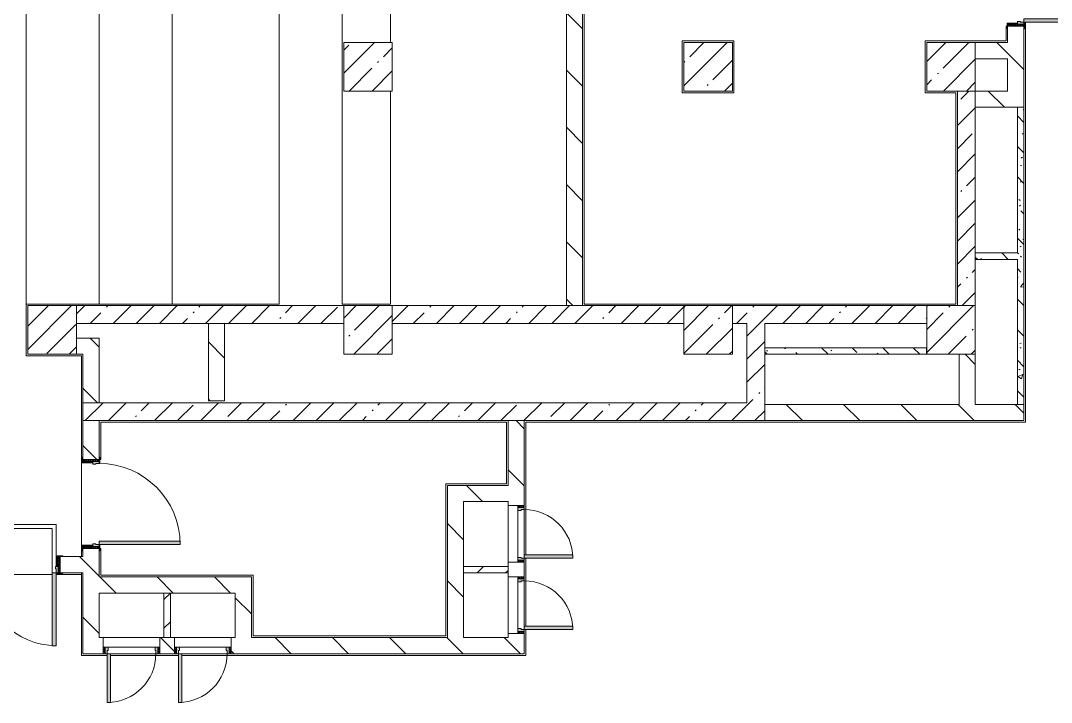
# Model space of a CAD drawing. Header units: millimetres. Extents: x 81425 to 274970, y -8553 to 29000.
# Drawn here: x 169780 to 182510, y 10300 to 18720 of the extents above; entities that cross this region are included whole.
import ezdxf

# ---------------------------------------------------------------- set-up
doc = ezdxf.new("R2010")
doc.units = ezdxf.units.MM
for name, color, linetype, lineweight, true_color in [('A-DOOR-5', 7, 'Continuous', 5, 0xe2e2e2), ('A-DOOR-6', 7, 'Continuous', 5, 0xaaaaaa), ('A-DOOR-FRAM-3', 7, 'Continuous', 5, 0xe2e2e2), ('A-DOOR-FRAM-4', 7, 'Continuous', 5, 0xaaaaaa), ('A-FLOR-2', 7, 'Continuous', 5, 0xaaaaaa), ('I-WALL-5', 7, 'Continuous', 5, 0x787878)]:
    doc.layers.add(name, color=color, linetype=linetype, lineweight=lineweight, true_color=true_color)
for name, color, linetype, lineweight in [('A-WALL', 7, 'Continuous', 9), ('I-WALL-3', 7, 'Continuous', 5), ('S-COLS-1', 7, 'Continuous', 5), ('S-STRS-3', 7, 'Continuous', 5)]:
    doc.layers.add(name, color=color, linetype=linetype, lineweight=lineweight)
pattern_1 = [(135, (147960.1, 0), (-353.5534, -353.5534), [])]
pattern_2 = [(45, (147960.08, 0), (-285.123, 285.123), []), (45, (148245.2, 0), (-285.123, 285.123), [504.031, -100.806, 16.764, -84.042])]
pattern_3 = [(135, (147960.1, 0), (-377.171, -377.171), [533.4, -88.9, 17.78, -88.9]), (135, (147960.1, 376.94), (-377.171, -377.171), []), (50, (147960.1, 0), (637.6445, -55.7866), [66.675, -733.425]), (355, (147960.1, 0), (-123.349, 668.699), [53.34, -586.74]), (100.451, (148013.2, -4.65), (514.299, 612.908), [56.665, -623.315]), (46.184, (147960.1, 177.8), (948.776, -147.15), [100.012, -1100.137]), (96.636, (148039.1, 165.5), (830.91, 865.997), [84.998, -934.973]), (351.184, (147960.1, 177.8), (830.918, 865.988), [80.01, -880.11]), (21, (148049, 133.35), (530.6506, -357.928), [66.675, -733.425]), (326, (148049, 133.35), (216.308, 644.658), [53.34, -586.74]), (71.451, (148093.2, 103.5), (746.96, 286.724), [56.665, -623.315]), (37.5, (147960.08, 0), (10.8105, 295.9426), [16.764, -562.864, 16.764, -578.866, -588.962]), (37.5, (147960.08, 0), (10.8105, 295.9426), [-1175.258, 16.764, -572.198]), (7.5, (147960.08, 0), (233.8692, 350.6318), [16.764, -322.834, 16.764, -549.529, -224.472]), (7.5, (147960.08, 0), (233.8692, 350.6318), [-905.891, 16.764, -207.708]), (327.5, (147761.83, 0), (474.5678, -20.0513), [16.764, -205.486, 16.764, -676.656, -920.115]), (327.5, (147761.83, 0), (474.5678, -20.0513), [-915.67, 16.764, -903.351]), (317.5, (147672.93, 0), (518.452, 88.9934), [16.764, -272.161, 16.764, -443.738, -653.415]), (317.5, (147672.93, 0), (518.452, 88.9934), [-749.427, 16.764, -636.651])]
pattern_4 = [(135, (1751.41, 164.685), (-14.14214, -14.14214), []), (225, (1751.41, 164.685), (14.14214, -14.14214), [])]
pattern_5 = [(45, (-371.384, 164.685), (-14.1421, 14.1421), []), (135, (-371.384, 164.685), (-14.1421, -14.1421), [])]
pattern_6 = [(45, (147960.08, 0), (-176.7767, 176.7767), [])]

# ---------------------------------------------------------------- blocks, each defined once
blk = doc.blocks.new('BSC_Колонна _Прямоугольная - 600х600-V62-1_8_3_птичка')
at = {"layer": 'S-COLS-1'}
h = blk.add_hatch(dxfattribs=at)
h.set_pattern_fill('FP_89', color=256, style=0, pattern_type=2)
h.set_pattern_definition([(45, (-26110, -14900), (-285.123, 285.123), []), (45, (-25824.88, -14900), (-285.123, 285.123), [504.031, -100.806, 16.764, -84.042])])
h.paths.add_polyline_path([(-300, -300), (300, -300), (300, 300), (-300, 300), (-300, -97)])
for p, q in [((300, 300), (-300, 300)), ((-300, 300), (-300, -300)), ((300, -300), (300, 300)), ((-300, -300), (300, -300))]:
    blk.add_line(p, q, dxfattribs=at)
blk = doc.blocks.new('BSC_Колонна _Прямоугольная - 600х600-V94-1_8_3_птичка')
at = {"layer": 'S-COLS-1'}
h = blk.add_hatch(dxfattribs=at)
h.set_pattern_fill('FP_126', color=256, style=0, pattern_type=2)
h.set_pattern_definition([(45, (-33310, -18150), (-285.123, 285.123), []), (45, (-33024.88, -18150), (-285.123, 285.123), [504.031, -100.806, 16.764, -84.042])])
h.paths.add_polyline_path([(60, -300), (300, -300), (300, 300), (-300, 300), (-300, -300)])
for p, q in [((300, 300), (-300, 300)), ((-300, 300), (-300, -300)), ((300, -300), (300, 300)), ((-300, -300), (300, -300))]:
    blk.add_line(p, q, dxfattribs=at)
blk = doc.blocks.new('BSC_Колонна _Прямоугольная - 600х600-V105-1_8_3_птичка')
at = {"layer": 'S-COLS-1'}
h = blk.add_hatch(dxfattribs=at)
h.set_pattern_fill('FP_134', color=256, style=0, pattern_type=2)
h.set_pattern_definition([(45, (-33310, -14900), (-285.123, 285.123), []), (45, (-33024.88, -14900), (-285.123, 285.123), [504.031, -100.806, 16.764, -84.042])])
h.paths.add_polyline_path([(-300, -300), (300, -300), (300, 300), (-300, 300), (-300, -135)])
for p, q in [((300, 300), (-300, 300)), ((-300, 300), (-300, -300)), ((300, -300), (300, 300)), ((-300, -300), (300, -300))]:
    blk.add_line(p, q, dxfattribs=at)
blk = doc.blocks.new('BSC_Колонна _Прямоугольная - 600х600-V119-1_8_3_птичка')
at = {"layer": 'S-COLS-1'}
h = blk.add_hatch(dxfattribs=at)
h.set_pattern_fill('FP_138', color=256, style=0, pattern_type=2)
h.set_pattern_definition([(45, (-30310, -14900), (-285.123, 285.123), []), (45, (-30024.88, -14900), (-285.123, 285.123), [504.031, -100.806, 16.764, -84.042])])
h.paths.add_polyline_path([(239, -300), (300, -300), (300, 300), (-300, 300), (-300, -300), (78, -300)])
for p, q in [((300, 300), (-300, 300)), ((-300, 300), (-300, -300)), ((300, -300), (300, 300)), ((-300, -300), (300, -300))]:
    blk.add_line(p, q, dxfattribs=at)
blk = doc.blocks.new('110_Дверь_СКБ_2Ст - Д-10 1800x2100h_Актовый зал EI30-23435156-1_8_3_птичка')
at = {"layer": 'A-DOOR-5'}
for points in [[(-887.5, 1000), (-887.5, 100), (-837.5, 100), (-837.5, 1000)], [(862.5, 1000), (862.5, 100), (912.5, 100), (912.5, 1000)]]:
    blk.add_hatch(color=256, dxfattribs=at).paths.add_polyline_path(points)
h = blk.add_hatch(color=256, dxfattribs=at)
h.paths.add_polyline_path([(937.5, 100), (912.5, 100), (912.5, 50), (902.5, 50), (902.5, 20), (937.5, 20)])
h.paths.add_polyline_path([(-887.5, 100), (-912.5, 100), (-912.5, 20), (-877.5, 20), (-882.7, 50), (-887.5, 50)])
at = {"layer": 'A-DOOR-6'}
h = blk.add_hatch(dxfattribs=at)
h.set_pattern_fill('FP_148', color=256, style=0, pattern_type=2)
h.set_pattern_definition([(135, (1351.41, 164.685), (-14.1421, -14.1421), []), (225, (1351.41, 164.685), (14.1421, -14.1421), [])])
h.paths.add_polyline_path([(962.5, 100), (937.5, 100), (937.5, -100), (962.5, -100)])
at = {"layer": 'A-DOOR-FRAM-3'}
for points in [[(-937.5, 108), (-967.5, 108), (-967.5, 100), (-897.5, 100), (-897.5, 108), (-916.5, 108)], [(-912.5, 20), (-912.5, -100), (-897.5, -100), (-897.5, 20)], [(962.5, 108), (922.5, 108), (927.9, 100), (992.5, 100), (992.5, 108)], [(927.9, 20), (922.5, 20), (927.9, -100), (937.5, -100), (937.5, 20)], [(-897.5, -100), (-967.5, -100), (-967.5, -108), (-897.5, -108)], [(922.5, -100), (927.9, -108), (992.5, -108), (992.5, -100), (927.9, -100)]]:
    blk.add_hatch(color=256, dxfattribs=at).paths.add_polyline_path(points)
at = {"layer": 'A-DOOR-FRAM-4'}
h = blk.add_hatch(dxfattribs=at)
h.set_pattern_fill('FP_149', color=256, style=0, pattern_type=2)
h.set_pattern_definition([(45, (-771.384, 164.685), (-14.1421, 14.1421), []), (135, (-771.384, 164.685), (-14.1421, -14.1421), [])])
h.paths.add_polyline_path([(-912.5, 100), (-937.5, 100), (-937.5, -100), (-912.5, -100)])
at = {"layer": 'A-DOOR-6'}
for p, q in [((-887.5, 1000), (-887.5, 100)), ((-837.5, 1000), (-887.5, 1000)), ((-837.5, 100), (-837.5, 1000)), ((912.5, 1000), (862.5, 1000)), ((862.5, 1000), (862.5, 100)), ((912.5, 100), (912.5, 1000)), ((-887.5, 100), (-837.5, 100)), ((862.5, 100), (912.5, 100))]:
    blk.add_line(p, q, dxfattribs=at)
for centre, start, end in [((-887.5, 100), 0, 90), ((912.5, 100), 90, 180)]:
    blk.add_arc(centre, 900, start, end, dxfattribs=at)
at = {"layer": 'A-DOOR-FRAM-4'}
for p, q in [((-897.5, 108), (-967.5, 108)), ((-967.5, 108), (-967.5, 100)), ((-967.5, 100), (-897.5, 100)), ((-912.5, 100), (-937.5, 100)), ((-937.5, 100), (-937.5, -100)), ((-887.5, 100), (-912.5, 100)), ((-912.5, 100), (-912.5, 20)), ((-912.5, -100), (-912.5, 100)), ((-912.5, 20), (-877.5, 20)), ((-897.5, 20), (-912.5, 20)), ((-912.5, 20), (-912.5, -100)), ((-897.5, 100), (-897.5, 108)), ((-897.5, -100), (-897.5, 20)), ((-887.5, 50), (-887.5, 100)), ((-877.5, 50), (-887.5, 50)), ((-877.5, 20), (-877.5, 50)), ((912.5, 50), (902.5, 50)), ((902.5, 50), (902.5, 20)), ((902.5, 20), (937.5, 20)), ((912.5, 100), (912.5, 50)), ((937.5, 100), (912.5, 100)), ((992.5, 108), (922.5, 108)), ((922.5, 108), (922.5, 100)), ((922.5, 100), (992.5, 100)), ((937.5, 20), (922.5, 20)), ((922.5, 20), (922.5, -100)), ((937.5, 20), (937.5, 100)), ((962.5, 100), (937.5, 100)), ((937.5, 100), (937.5, -100)), ((937.5, -100), (937.5, 20)), ((962.5, -100), (962.5, 100)), ((992.5, 100), (992.5, 108)), ((-897.5, -100), (-967.5, -100)), ((-967.5, -100), (-967.5, -108)), ((-967.5, -108), (-897.5, -108)), ((-937.5, -100), (-912.5, -100)), ((-912.5, -100), (-897.5, -100)), ((-897.5, -108), (-897.5, -100)), ((922.5, -100), (937.5, -100)), ((992.5, -100), (922.5, -100)), ((922.5, -100), (922.5, -108)), ((922.5, -108), (992.5, -108)), ((937.5, -100), (962.5, -100)), ((992.5, -108), (992.5, -100))]:
    blk.add_line(p, q, dxfattribs=at)
blk = doc.blocks.new('110_Дверь_СКБ_1Ст_Внутренняя1 - Д-4к_п__1100x2100h_Артистические EI30-23988509-1_8_3_птичка')
at = {"layer": 'A-DOOR-5'}
h = blk.add_hatch(color=256, dxfattribs=at)
h.paths.add_polyline_path([(537.5, 20), (537.5, 100), (512.5, 100), (512.5, 60), (502.5, 60), (502.5, 20), (522.5, 20)])
h.paths.add_polyline_path([(-477.5, 60), (-487.5, 60), (-487.5, 100), (-512.5, 100), (-512.5, 20), (-477.5, 20), (-477.5, 44)])
at = {"layer": 'A-DOOR-6'}
h = blk.add_hatch(dxfattribs=at)
h.set_pattern_fill('FP_121', color=256, style=0, pattern_type=2)
h.set_pattern_definition(pattern_4)
h.paths.add_polyline_path([(562.5, 100), (537.5, 100), (537.5, -100), (562.5, -100), (562.5, -72.6)])
at = {"layer": 'A-DOOR-FRAM-3'}
for points in [[(512.5, 156.8), (512.5, 1100), (472.5, 1100), (472.5, 100), (512.5, 100), (512.5, 120)], [(-497.5, 100), (-497.5, 108), (-567.5, 108), (-567.5, 100), (-512.5, 100)], [(-497.5, -72.6), (-497.5, 20), (-512.5, 20), (-512.5, -100), (-497.5, -100)], [(592.5, 108), (522.5, 108), (522.5, 100), (592.5, 100)], [(537.5, -100), (537.5, 20), (522.5, 20), (522.5, -100)], [(-497.5, -108), (-497.5, -100), (-567.5, -100), (-567.5, -108), (-512.5, -108)], [(592.5, -100), (522.5, -100), (522.5, -108), (592.5, -108)]]:
    blk.add_hatch(color=256, dxfattribs=at).paths.add_polyline_path(points)
at = {"layer": 'A-DOOR-FRAM-4'}
h = blk.add_hatch(dxfattribs=at)
h.set_pattern_fill('FP_122', color=256, style=0, pattern_type=2)
h.set_pattern_definition(pattern_5)
h.paths.add_polyline_path([(-512.5, -100), (-512.5, 100), (-537.5, 100), (-537.5, -100)])
at = {"layer": 'A-DOOR-6'}
for p, q in [((512.5, 1100), (472.5, 1100)), ((472.5, 1100), (472.5, 100)), ((512.5, 100), (512.5, 1100)), ((472.5, 100), (512.5, 100))]:
    blk.add_line(p, q, dxfattribs=at)
blk.add_arc((512.5, 100), 1000, 90, 180, dxfattribs=at)
at = {"layer": 'A-DOOR-FRAM-4'}
for p, q in [((-497.5, 108), (-567.5, 108)), ((-567.5, 108), (-567.5, 100)), ((-567.5, 100), (-497.5, 100)), ((-512.5, 100), (-537.5, 100)), ((-537.5, 100), (-537.5, -100)), ((-487.5, 100), (-512.5, 100)), ((-512.5, 100), (-512.5, 20)), ((-512.5, -100), (-512.5, 100)), ((-497.5, 100), (-512.5, 100)), ((-512.5, 100), (-512.5, 99)), ((-512.5, 99), (-497.5, 99)), ((-512.5, 20), (-477.5, 20)), ((-497.5, 20), (-512.5, 20)), ((-512.5, 20), (-512.5, -100)), ((-497.5, 100), (-497.5, 108)), ((-497.5, 99), (-497.5, 100)), ((-497.5, -100), (-497.5, 20)), ((-487.5, 60), (-487.5, 100)), ((-477.5, 60), (-487.5, 60)), ((-477.5, 20), (-477.5, 60)), ((512.5, 60), (502.5, 60)), ((502.5, 60), (502.5, 20)), ((502.5, 20), (537.5, 20)), ((512.5, 100), (512.5, 60)), ((537.5, 100), (512.5, 100)), ((592.5, 108), (522.5, 108)), ((522.5, 108), (522.5, 100)), ((537.5, 100), (522.5, 100)), ((522.5, 100), (522.5, 99)), ((522.5, 100), (592.5, 100)), ((522.5, 99), (537.5, 99)), ((537.5, 20), (522.5, 20)), ((522.5, 20), (522.5, -100)), ((537.5, 20), (537.5, 100)), ((562.5, 100), (537.5, 100)), ((537.5, 100), (537.5, -100)), ((537.5, 99), (537.5, 100)), ((537.5, -100), (537.5, 20)), ((562.5, -100), (562.5, 100)), ((592.5, 100), (592.5, 108)), ((-497.5, -100), (-567.5, -100)), ((-567.5, -100), (-567.5, -108)), ((-567.5, -108), (-497.5, -108)), ((-537.5, -100), (-512.5, -100)), ((-512.5, -100), (-497.5, -100)), ((-497.5, -108), (-497.5, -100)), ((522.5, -100), (537.5, -100)), ((592.5, -100), (522.5, -100)), ((522.5, -100), (522.5, -108)), ((522.5, -108), (592.5, -108)), ((537.5, -100), (562.5, -100)), ((592.5, -108), (592.5, -100))]:
    blk.add_line(p, q, dxfattribs=at)
blk = doc.blocks.new('110_Дверь_СКБ_1Ст_Внутренняя1 - Д-4к_л_ 1100x2100h_кладовая-31838514-1_8_3_птичка')
at = {"layer": 'A-DOOR-5'}
h = blk.add_hatch(color=256, dxfattribs=at)
h.paths.add_polyline_path([(537.5, 20), (537.5, 100), (512.5, 100), (512.5, 60), (502.5, 60), (502.5, 20), (522.5, 20)])
h.paths.add_polyline_path([(-477.5, 60), (-487.5, 60), (-487.5, 100), (-512.5, 100), (-512.5, 20), (-477.5, 20), (-477.5, 44)])
at = {"layer": 'A-DOOR-6'}
h = blk.add_hatch(dxfattribs=at)
h.set_pattern_fill('FP_121', color=256, style=0, pattern_type=2)
h.set_pattern_definition(pattern_4)
h.paths.add_polyline_path([(562.5, 100), (537.5, 100), (537.5, -100), (562.5, -100)])
at = {"layer": 'A-DOOR-FRAM-3'}
for points in [[(512.5, 100), (512.5, 1100), (472.5, 1100), (472.5, 100)], [(-497.5, 108), (-567.5, 108), (-567.5, 100), (-497.5, 100)], [(-497.5, -100), (-497.5, 20), (-512.5, 20), (-512.5, -100)], [(592.5, 108), (522.5, 108), (522.5, 100), (592.5, 100)], [(537.5, 20), (522.5, 20), (523.9, -100), (537.5, -100), (537.5, -22.4)], [(-497.5, -100), (-567.5, -100), (-567.5, -108), (-497.5, -108)], [(592.5, -100), (522.5, -100), (522.5, -108), (592.5, -108)]]:
    blk.add_hatch(color=256, dxfattribs=at).paths.add_polyline_path(points)
at = {"layer": 'A-DOOR-FRAM-4'}
h = blk.add_hatch(dxfattribs=at)
h.set_pattern_fill('FP_122', color=256, style=0, pattern_type=2)
h.set_pattern_definition(pattern_5)
h.paths.add_polyline_path([(-512.5, 100), (-537.5, 100), (-537.5, -100), (-512.5, -100)])
at = {"layer": 'A-DOOR-6'}
for p, q in [((512.5, 1100), (472.5, 1100)), ((472.5, 1100), (472.5, 100)), ((512.5, 100), (512.5, 1100)), ((472.5, 100), (512.5, 100))]:
    blk.add_line(p, q, dxfattribs=at)
blk.add_arc((512.5, 100), 1000, 90, 180, dxfattribs=at)
at = {"layer": 'A-DOOR-FRAM-4'}
for p, q in [((-497.5, 108), (-567.5, 108)), ((-567.5, 108), (-567.5, 100)), ((-567.5, 100), (-497.5, 100)), ((-512.5, 100), (-537.5, 100)), ((-537.5, 100), (-537.5, -100)), ((-487.5, 100), (-512.5, 100)), ((-512.5, 100), (-512.5, 20)), ((-512.5, -100), (-512.5, 100)), ((-497.5, 100), (-512.5, 100)), ((-512.5, 100), (-512.5, 99)), ((-512.5, 99), (-497.5, 99)), ((-512.5, 20), (-477.5, 20)), ((-497.5, 20), (-512.5, 20)), ((-512.5, 20), (-512.5, -100)), ((-497.5, 100), (-497.5, 108)), ((-497.5, 99), (-497.5, 100)), ((-497.5, -100), (-497.5, 20)), ((-487.5, 60), (-487.5, 100)), ((-477.5, 60), (-487.5, 60)), ((-477.5, 20), (-477.5, 60)), ((512.5, 60), (502.5, 60)), ((502.5, 60), (502.5, 20)), ((502.5, 20), (537.5, 20)), ((512.5, 100), (512.5, 60)), ((537.5, 100), (512.5, 100)), ((592.5, 108), (522.5, 108)), ((522.5, 108), (522.5, 100)), ((537.5, 100), (522.5, 100)), ((522.5, 100), (522.5, 99)), ((522.5, 100), (592.5, 100)), ((522.5, 99), (537.5, 99)), ((537.5, 20), (522.5, 20)), ((522.5, 20), (522.5, -100)), ((537.5, 20), (537.5, 100)), ((562.5, 100), (537.5, 100)), ((537.5, 100), (537.5, -100)), ((537.5, 99), (537.5, 100)), ((537.5, -100), (537.5, 20)), ((562.5, -100), (562.5, 100)), ((592.5, 100), (592.5, 108)), ((-497.5, -100), (-567.5, -100)), ((-567.5, -100), (-567.5, -108)), ((-567.5, -108), (-497.5, -108)), ((-537.5, -100), (-512.5, -100)), ((-512.5, -100), (-497.5, -100)), ((-497.5, -108), (-497.5, -100)), ((522.5, -100), (537.5, -100)), ((592.5, -100), (522.5, -100)), ((522.5, -100), (522.5, -108)), ((522.5, -108), (592.5, -108)), ((537.5, -100), (562.5, -100)), ((592.5, -108), (592.5, -100))]:
    blk.add_line(p, q, dxfattribs=at)
blk = doc.blocks.new('BSC_Колонна _Прямоугольная - 600х600-V150-1_8_3_птичка')
at = {"layer": 'S-COLS-1'}
h = blk.add_hatch(dxfattribs=at)
h.set_pattern_fill('FP_165', color=256, style=0, pattern_type=2)
h.set_pattern_definition([(45, (-22210, -14900), (-285.123, 285.123), []), (45, (-21924.88, -14900), (-285.123, 285.123), [504.031, -100.806, 16.764, -84.042])])
h.paths.add_polyline_path([(300, -300), (300, 300), (-300, 300), (-300, -300)])
for p, q in [((300, 300), (-300, 300)), ((-300, 300), (-300, -300)), ((300, -300), (300, 300)), ((-300, -300), (300, -300))]:
    blk.add_line(p, q, dxfattribs=at)
blk = doc.blocks.new('BSC_Колонна _Прямоугольная - 600х600-V151-1_8_3_птичка')
at = {"layer": 'S-COLS-1'}
h = blk.add_hatch(dxfattribs=at)
h.set_pattern_fill('FP_167', color=256, style=0, pattern_type=2)
h.set_pattern_definition([(45, (-26110, -18150), (-285.123, 285.123), []), (45, (-25824.88, -18150), (-285.123, 285.123), [504.031, -100.806, 16.764, -84.042])])
h.paths.add_polyline_path([(280, -300), (300, -300), (300, 300), (-300, 300), (-300, -300), (76, -300)])
for p, q in [((300, 300), (-300, 300)), ((-300, 300), (-300, -300)), ((300, -300), (300, 300)), ((-300, -300), (300, -300))]:
    blk.add_line(p, q, dxfattribs=at)
blk = doc.blocks.new('BSC_Колонна _Прямоугольная - 600х600-23728797-1_8_3_птичка')
at = {"layer": 'S-COLS-1'}
h = blk.add_hatch(dxfattribs=at)
h.set_pattern_fill('FP_168', color=256, style=0, pattern_type=2)
h.set_pattern_definition([(45, (-30310, -18150), (-285.123, 285.123), []), (45, (-30024.88, -18150), (-285.123, 285.123), [504.031, -100.806, 16.764, -84.042])])
h.paths.add_polyline_path([(300, -300), (300, 300), (-300, 297), (-300, -300), (239, -300)])
for p, q in [((300, 300), (-300, 300)), ((-300, 300), (-300, -300)), ((300, -300), (300, 300)), ((-300, -300), (300, -300))]:
    blk.add_line(p, q, dxfattribs=at)
blk = doc.blocks.new('110_Дверь_СКБ_1Ст - д-18 700x2100h_Технический шкаф ЭОМ и СС-V135-1_8_3_птичка')
at = {"layer": 'A-DOOR-5'}
h = blk.add_hatch(color=256, dxfattribs=at)
h.paths.add_polyline_path([(322, 100), (312, 100), (312, 60), (302, 60), (302, 20), (337, 20), (337, 100)])
h.paths.add_polyline_path([(-298, 100), (-313, 100), (-313, 20), (-278, 20), (-278, 60), (-288, 60), (-288, 100)])
at = {"layer": 'A-DOOR-6'}
h = blk.add_hatch(dxfattribs=at)
h.set_pattern_fill('FP_150', color=256, style=0, pattern_type=2)
h.set_pattern_definition([(135, (1951.41, 164.685), (-14.14214, -14.14214), []), (225, (1951.41, 164.685), (14.14214, -14.14214), [])])
h.paths.add_polyline_path([(337, 100), (337, 20), (362, 20), (362, 100)])
at = {"layer": 'A-DOOR-FRAM-3'}
blk.add_hatch(color=256, dxfattribs=at).paths.add_polyline_path([(272, 700), (272, 100), (312, 100), (312, 700), (281, 700)])
at = {"layer": 'A-DOOR-FRAM-4'}
h = blk.add_hatch(dxfattribs=at)
h.set_pattern_fill('FP_151', color=256, style=0, pattern_type=2)
h.set_pattern_definition([(45, (-171.384, 164.685), (-14.1421, 14.1421), []), (135, (-171.384, 164.685), (-14.1421, -14.1421), [])])
h.paths.add_polyline_path([(-338, 100), (-338, 20), (-313, 20), (-313, 100)])
at = {"layer": 'A-DOOR-6'}
for p, q in [((312, 700), (272, 700)), ((272, 700), (272, 100)), ((312, 100), (312, 700)), ((272, 100), (312, 100))]:
    blk.add_line(p, q, dxfattribs=at)
blk.add_arc((312, 100), 600, 90, 180, dxfattribs=at)
at = {"layer": 'A-DOOR-FRAM-4'}
for p, q in [((-313, 100), (-338, 100)), ((-338, 100), (-338, 20)), ((-338, 20), (-313, 20)), ((-288, 100), (-313, 100)), ((-313, 100), (-313, 20)), ((-313, 20), (-313, 100)), ((-313, 20), (-278, 20)), ((-288, 60), (-288, 100)), ((-288, 100), (272, 100)), ((-278, 60), (-288, 60)), ((-278, 20), (-278, 60)), ((302, 20), (-278, 20)), ((312, 60), (302, 60)), ((302, 60), (302, 20)), ((302, 20), (337, 20)), ((312, 100), (312, 60)), ((337, 100), (312, 100)), ((337, 20), (337, 100)), ((362, 100), (337, 100)), ((337, 100), (337, 20)), ((337, 20), (362, 20)), ((362, 20), (362, 100))]:
    blk.add_line(p, q, dxfattribs=at)
blk = doc.blocks.new('Перекрытия 2 - Перекрытия 4-32990152-1_8_3_птичка')
at = {"layer": 'S-STRS-3'}
for p, q in [((21910, 19180), (22510, 19180)), ((21910, 19180), (21910, 15200)), ((22810, 19180), (23410, 19180)), ((22810, 15200), (22810, 19180)), ((25034, 19180), (23710, 19180)), ((23710, 19180), (23710, 15200)), ((25034, 15200), (25034, 19180)), ((26410, 19180), (25810, 19180)), ((25810, 19180), (25810, 15200)), ((26410, 18430), (26410, 19180)), ((26410, 15200), (26410, 17830)), ((22810, 15200), (21910, 15200)), ((23710, 15200), (22810, 15200)), ((23710, 15200), (25034, 15200)), ((25810, 15200), (26410, 15200))]:
    blk.add_line(p, q, dxfattribs=at)
blk = doc.blocks.new('BSC_Колонна _Прямоугольная - 600х600-V201-1_8_3_птичка')
at = {"layer": 'S-COLS-1'}
for p, q in [((300, 300), (-300, 300)), ((-300, 300), (-300, -300)), ((300, -300), (300, 300)), ((-300, -300), (300, -300))]:
    blk.add_line(p, q, dxfattribs=at)

msp = doc.modelspace()

# ---------------------------------------------------------------- hatches: boundary and pattern name
at = {"layer": 'I-WALL-3'}
h = msp.add_hatch(dxfattribs=at)
h.set_pattern_fill('FP_93', color=256, style=0, pattern_type=2)
h.set_pattern_definition(pattern_1)
h.paths.add_polyline_path([(176650, 15200), (176720.1, 15200), (176720.1, 26500), (176520.1, 26500), (176520.1, 15200)])
h = msp.add_hatch(dxfattribs=at)
h.set_pattern_fill('FP_93', color=256, style=0, pattern_type=2)
h.set_pattern_definition(pattern_1)
h.paths.add_polyline_path([(182090.1, 17850), (182170.1, 17850), (182170.1, 18650), (181970.1, 18650), (181970.1, 17850)])
h.paths.add_polyline_path([(182170.1, 19750), (182170.1, 23400), (181970.1, 23400), (181970.1, 19750)])
h = msp.add_hatch(dxfattribs=at)
h.set_pattern_fill('FP_93', color=256, style=0, pattern_type=2)
h.set_pattern_definition(pattern_1)
h.paths.add_polyline_path([(181950.1, 18250), (181970.1, 18250), (181970.1, 18450), (181570.1, 18450), (181570.1, 18250)])
h = msp.add_hatch(dxfattribs=at)
h.set_pattern_fill('FP_63', color=256, style=0, pattern_type=2)
h.set_pattern_definition(pattern_2)
h.paths.add_polyline_path([(181570.1, 15200), (181570.6, 15200), (181570.1, 17850), (181350.6, 17850), (181350.6, 15200)])
h = msp.add_hatch(dxfattribs=at)
h.set_pattern_fill('FP_93', color=256, style=0, pattern_type=2)
h.set_pattern_definition(pattern_1)
h.paths.add_polyline_path([(182090.1, 17650), (182170.1, 17650), (182170.1, 17850), (181570.6, 17850), (181570.6, 17650), (182013.1, 17650)])
h = msp.add_hatch(dxfattribs=at)
h.set_pattern_fill('FP_63', color=256, style=0, pattern_type=2)
h.set_pattern_definition(pattern_2)
h.paths.add_polyline_path([(171650.1, 14980), (173770.1, 14980), (173770.1, 15200), (170470.1, 15200), (170470.1, 14980), (171073.2, 14980)])
h.paths.add_polyline_path([(180708.7, 14980), (180970.1, 14980), (180970.1, 15200), (178570.1, 15200), (178570.1, 14980), (180367.9, 14980)])
h.paths.add_polyline_path([(177950.1, 14980), (177970.1, 14980), (177970.1, 15200), (174370.1, 15200), (174370.1, 14980), (176740.1, 14980)])
h = msp.add_hatch(dxfattribs=at)
h.set_pattern_fill('FP_93', color=256, style=0, pattern_type=2)
h.set_pattern_definition(pattern_1)
h.paths.add_polyline_path([(172300.1, 14025), (172300.1, 14980), (172100.1, 14980), (172100.1, 14025)])
h = msp.add_hatch(dxfattribs=at)
h.set_pattern_fill('FP_63', color=256, style=0, pattern_type=2)
h.set_pattern_definition(pattern_2)
h.paths.add_polyline_path([(178970.1, 13780), (178970.1, 14980), (178750.1, 14980), (178750.1, 13780)])
h = msp.add_hatch(dxfattribs=at)
h.set_pattern_fill('FP_93', color=256, style=0, pattern_type=2)
h.set_pattern_definition(pattern_1)
h.paths.add_polyline_path([(170621.2, 14600), (170750.1, 14600), (170750.1, 14800), (170470.1, 14800), (170470.1, 14600), (170550.1, 14600)])
h = msp.add_hatch(dxfattribs=at)
h.set_pattern_fill('FP_93', color=256, style=0, pattern_type=2)
h.set_pattern_definition(pattern_1)
h.paths.add_polyline_path([(170750.1, 14000), (170750.1, 14600), (170550.1, 14600), (170550.1, 14000)])
h = msp.add_hatch(dxfattribs=at)
h.set_pattern_fill('FP_93', color=256, style=0, pattern_type=2)
h.set_pattern_definition(pattern_1)
h.paths.add_polyline_path([(181570.6, 13980), (181570.1, 14600), (181370.6, 14600), (181370.6, 13980)])
h = msp.add_hatch(dxfattribs=at)
h.set_pattern_fill('FP_63', color=256, style=0, pattern_type=2)
h.set_pattern_definition(pattern_2)
h.paths.add_polyline_path([(171208.4, 13780), (178750.1, 13780), (178750.1, 14000), (170550.1, 14000), (170550.1, 13780), (171073.2, 13780)])
h = msp.add_hatch(dxfattribs=at)
h.set_pattern_fill('FP_93', color=256, style=0, pattern_type=2)
h.set_pattern_definition(pattern_1)
h.paths.add_polyline_path([(181626.3, 13780), (182170.1, 13780), (182170.1, 13980), (178970.1, 13980), (178970.1, 13780), (181330.6, 13780)])
h = msp.add_hatch(dxfattribs=at)
h.set_pattern_fill('FP_93', color=256, style=0, pattern_type=2)
h.set_pattern_definition(pattern_1)
h.paths.add_polyline_path([(170550.1, 10900), (170750.1, 10900), (170750.1, 12200), (170550.1, 12200), (170550.1, 10905.3)])
h.paths.add_polyline_path([(170750.1, 13300), (170750.1, 13780), (170550.1, 13780), (170550.1, 13300)])
h = msp.add_hatch(dxfattribs=at)
h.set_pattern_fill('FP_93', color=256, style=0, pattern_type=2)
h.set_pattern_definition(pattern_1)
h.paths.add_polyline_path([(175919.8, 10900), (176000.1, 10900), (176000.1, 11150), (175800.1, 11150), (175800.1, 10900)])
h.paths.add_polyline_path([(175920.1, 11850), (176000.1, 11850), (176000.1, 12030), (175800.1, 12030), (175800.1, 11850)])
h.paths.add_polyline_path([(175920.1, 12730), (176000.1, 12730), (176000.1, 13780), (175800.1, 13780), (175800.1, 12730)])
h = msp.add_hatch(dxfattribs=at)
h.set_pattern_fill('FP_93', color=256, style=0, pattern_type=2)
h.set_pattern_definition(pattern_1)
h.paths.add_polyline_path([(175050.1, 11100), (175250.1, 11100), (175250.1, 12980), (175050.1, 12980), (175050.1, 11120)])
h = msp.add_hatch(dxfattribs=at)
h.set_pattern_fill('FP_93', color=256, style=0, pattern_type=2)
h.set_pattern_definition(pattern_1)
h.paths.add_polyline_path([(175250.1, 12780), (175800.1, 12780), (175800.1, 12980), (175250.1, 12980)])
h = msp.add_hatch(dxfattribs=at)
h.set_pattern_fill('FP_93', color=256, style=0, pattern_type=2)
h.set_pattern_definition(pattern_1)
h.paths.add_polyline_path([(170300.1, 11900), (170550.1, 11900), (170550.1, 12100), (170270.1, 12100), (170270.1, 11900)])
h.paths.add_polyline_path([(168190.1, 11900), (168370.1, 11900), (168370.1, 12100), (168170.1, 12100), (168170.1, 11900)])
h = msp.add_hatch(dxfattribs=at)
h.set_pattern_fill('FP_105', color=256, style=0, pattern_type=2)
h.set_pattern_definition(pattern_6)
h.paths.add_polyline_path([(175250.1, 11900), (175800.1, 11900), (175800.1, 11980), (175250.1, 11980)])
h = msp.add_hatch(dxfattribs=at)
h.set_pattern_fill('FP_93', color=256, style=0, pattern_type=2)
h.set_pattern_definition(pattern_1)
h.paths.add_polyline_path([(170770.1, 11650), (172630.1, 11650), (172630.1, 11850), (170750.1, 11850), (170750.1, 11650)])
h = msp.add_hatch(dxfattribs=at)
h.set_pattern_fill('FP_105', color=256, style=0, pattern_type=2)
h.set_pattern_definition(pattern_6)
h.paths.add_polyline_path([(171630.1, 11100), (171630.1, 11650), (171550.1, 11650), (171550.1, 11100)])
h = msp.add_hatch(dxfattribs=at)
h.set_pattern_fill('FP_93', color=256, style=0, pattern_type=2)
h.set_pattern_definition(pattern_1)
h.paths.add_polyline_path([(172630.1, 11100), (172630.1, 11650), (172430.1, 11650), (172430.1, 11100)])
h = msp.add_hatch(dxfattribs=at)
h.set_pattern_fill('FP_93', color=256, style=0, pattern_type=2)
h.set_pattern_definition(pattern_1)
h.paths.add_polyline_path([(174172.5, 10900), (175800.1, 10900), (175800.1, 11100), (172380.1, 11100), (172380.1, 10900), (174098.9, 10900)])
h.paths.add_polyline_path([(170750.1, 10900), (170800.1, 10900), (170800.1, 11100), (170750.1, 11100), (170750.1, 10980)])
h.paths.add_polyline_path([(171500.1, 10900), (171680.1, 10900), (171680.1, 11100), (171500.1, 11100), (171500.1, 10980)])
at = {"layer": 'I-WALL-5'}
h = msp.add_hatch(dxfattribs=at)
h.set_pattern_fill('FP_92', color=256, style=0, pattern_type=2)
h.set_pattern_definition(pattern_3)
h.paths.add_polyline_path([(182090.1, 13980), (182170.1, 13980), (182170.1, 17650), (182090.1, 17650), (182090.1, 14292)])
h = msp.add_hatch(dxfattribs=at)
h.set_pattern_fill('FP_92', color=256, style=0, pattern_type=2)
h.set_pattern_definition(pattern_3)
h.paths.add_polyline_path([(181570.6, 15770), (182090.1, 15770), (182090.1, 15850), (181570.6, 15850)])
h = msp.add_hatch(dxfattribs=at)
h.set_pattern_fill('FP_92', color=256, style=0, pattern_type=2)
h.set_pattern_definition(pattern_3)
h.paths.add_polyline_path([(178970.1, 14600), (180969.8, 14600), (180969.8, 14680), (178970.1, 14680)])

# ---------------------------------------------------------------- linework, layer by layer
at = {"layer": 'A-FLOR-2'}
for p, q in [((176740.1, 19880), (176740.1, 15220)), ((181950.1, 18470), (181950.1, 18650)), ((181950.1, 18650), (181962.1, 18650)), ((182178.1, 18650), (182190.1, 18650)), ((182190.1, 18700), (182190.1, 13760)), ((177950.1, 17830), (177950.1, 18470)), ((177950.1, 18470), (178590.1, 18470)), ((178590.1, 18470), (178590.1, 17830)), ((180950.1, 17830), (180950.1, 18470)), ((180950.1, 18470), (181950.1, 18470)), ((178590.1, 17830), (177950.1, 17830)), ((181330.6, 17830), (180950.1, 17830)), ((181330.6, 15220), (181330.6, 17830)), ((169850.1, 14580), (169850.1, 15220)), ((176740.1, 15220), (181330.6, 15220)), ((170530.1, 14580), (169850.1, 14580)), ((170530.1, 12100), (170530.1, 14580)), ((175780.1, 13760), (170770.1, 13760)), ((170770.1, 13760), (170770.1, 13300)), ((175780.1, 13000), (175780.1, 13760)), ((182190.1, 13760), (176020.1, 13760)), ((176020.1, 13760), (176020.1, 12120)), ((170542.1, 13300), (170530.1, 13300)), ((170770.1, 13300), (170758.1, 13300)), ((175030.1, 11120), (175030.1, 13000)), ((175030.1, 13000), (175780.1, 13000)), ((170219.9, 12498.9), (168404.7, 12498.9)), ((170219.9, 11980), (170219.9, 12498.9)), ((168454.7, 12448.9), (170169.9, 12448.9)), ((170169.9, 12448.9), (170169.9, 11898.9)), ((170530.1, 12200), (170542.1, 12200)), ((170758.1, 12200), (170770.1, 12200)), ((170770.1, 12200), (170770.1, 11870)), ((176020.1, 12080), (176020.1, 11240)), ((170170.1, 11880), (168470.1, 11880)), ((170219.9, 11900), (170219.9, 11950.6)), ((170530.1, 11880), (170220.1, 11880)), ((170530.1, 10880), (170530.1, 11900)), ((170770.1, 11870), (172650.1, 11870)), ((172650.1, 11870), (172650.1, 11120)), ((172650.1, 11120), (175030.1, 11120)), ((176020.1, 11200), (176020.1, 10880)), ((170850.1, 10880), (170530.1, 10880)), ((171730.1, 10880), (170890.1, 10880)), ((176020.1, 10880), (171770.1, 10880))]:
    msp.add_line(p, q, dxfattribs=at)
at = {"layer": 'A-WALL'}
for p, q in [((182170.1, 17650), (182090.1, 17650)), ((181570.6, 15850), (181570.6, 15770)), ((176520.1, 15200), (176720.1, 15200)), ((172300.1, 14980), (172100.1, 14980)), ((178970.1, 14680), (178970.1, 14600)), ((170750.1, 14000), (170550.1, 14000)), ((178970.1, 13980), (178970.1, 13780)), ((182090.1, 13980), (182170.1, 13980)), ((170750.1, 13780), (170550.1, 13780)), ((176000.1, 13780), (175800.1, 13780)), ((175250.1, 11980), (175250.1, 11900)), ((175800.1, 11900), (175800.1, 11980)), ((171630.1, 11650), (171550.1, 11650)), ((171550.1, 11100), (171630.1, 11100))]:
    msp.add_line(p, q, dxfattribs=at)
at = {"layer": 'I-WALL-3'}
for p, q in [((176520.1, 26500), (176520.1, 15200)), ((176720.1, 15200), (176720.1, 19900)), ((181970.1, 18620), (181970.1, 18450)), ((182170.1, 13780), (182170.1, 18620)), ((181970.1, 18450), (181570.1, 18450)), ((181570.1, 18250), (181970.1, 18250)), ((181970.1, 18250), (181970.1, 17850)), ((181350.6, 17850), (181350.6, 15200)), ((181970.1, 17850), (181570.6, 17850)), ((181570.6, 17850), (181570.6, 15850)), ((181570.6, 17650), (182090.1, 17650)), ((182090.1, 17650), (182090.1, 15850)), ((182090.1, 15850), (181570.6, 15850)), ((181570.6, 15200), (181570.6, 15770)), ((181570.6, 15770), (182090.1, 15770)), ((182090.1, 15770), (182090.1, 13980)), ((173770.1, 15200), (170470.1, 15200)), ((176520.1, 15200), (174370.1, 15200)), ((177970.1, 15200), (176720.1, 15200)), ((180970.1, 15200), (178570.1, 15200)), ((170470.1, 14980), (172100.1, 14980)), ((172100.1, 14980), (172100.1, 14025)), ((172300.1, 14980), (173770.1, 14980)), ((172300.1, 14025), (172300.1, 14980)), ((174370.1, 14980), (177970.1, 14980)), ((178570.1, 14980), (178750.1, 14980)), ((178750.1, 14980), (178750.1, 14000)), ((178970.1, 14980), (180970.1, 14980)), ((178970.1, 14680), (178970.1, 14980)), ((170750.1, 14800), (170470.1, 14800)), ((170750.1, 14000), (170750.1, 14800)), ((180969.8, 14680), (178970.1, 14680)), ((180969.8, 14600), (180969.8, 14680)), ((170470.1, 14600), (170550.1, 14600)), ((170550.1, 14600), (170550.1, 13330)), ((178970.1, 14600), (180969.8, 14600)), ((178970.1, 13980), (178970.1, 14600)), ((181370.6, 14600), (181370.6, 13980)), ((181570.6, 13980), (181570.6, 14600)), ((172100.1, 14025), (172300.1, 14025)), ((178750.1, 14000), (170750.1, 14000)), ((181370.6, 13980), (178970.1, 13980)), ((182090.1, 13980), (181570.6, 13980)), ((170750.1, 13780), (175800.1, 13780)), ((170750.1, 13330), (170750.1, 13780)), ((175800.1, 13780), (175800.1, 12980)), ((176000.1, 12730), (176000.1, 13780)), ((176000.1, 13780), (182170.1, 13780)), ((175050.1, 12980), (175050.1, 11100)), ((175800.1, 12980), (175050.1, 12980)), ((175250.1, 11980), (175250.1, 12780)), ((175250.1, 12780), (175800.1, 12780)), ((175800.1, 11980), (175800.1, 12780)), ((175800.1, 12730), (175920.1, 12730)), ((170550.1, 12100), (170300.1, 12100)), ((170550.1, 12170), (170550.1, 12100)), ((170750.1, 11850), (170750.1, 12170)), ((175800.1, 11980), (175250.1, 11980)), ((175920.1, 12030), (175800.1, 12030)), ((176000.1, 11850), (176000.1, 12030)), ((170300.1, 11900), (170550.1, 11900)), ((170550.1, 11900), (170550.1, 10900)), ((172630.1, 11850), (170750.1, 11850)), ((172630.1, 11100), (172630.1, 11850)), ((175250.1, 11100), (175250.1, 11900)), ((175250.1, 11900), (175800.1, 11900)), ((175800.1, 11100), (175800.1, 11900)), ((175800.1, 11850), (175920.1, 11850)), ((170750.1, 11650), (171550.1, 11650)), ((170750.1, 11100), (170750.1, 11650)), ((171550.1, 11650), (171550.1, 11100)), ((171630.1, 11650), (172430.1, 11650)), ((171630.1, 11100), (171630.1, 11650)), ((172430.1, 11650), (172430.1, 11100)), ((170750.1, 11100), (171550.1, 11100)), ((170800.1, 10980), (170800.1, 11100)), ((171500.1, 11100), (171500.1, 10980)), ((171630.1, 11100), (172430.1, 11100)), ((171680.1, 10980), (171680.1, 11100)), ((172380.1, 11100), (172380.1, 10980)), ((175050.1, 11100), (172630.1, 11100)), ((175800.1, 11100), (175250.1, 11100)), ((175920.1, 11150), (175800.1, 11150)), ((176000.1, 10900), (176000.1, 11150)), ((170550.1, 10900), (170800.1, 10900)), ((171500.1, 10900), (171680.1, 10900)), ((172380.1, 10900), (176000.1, 10900))]:
    msp.add_line(p, q, dxfattribs=at)

# ---------------------------------------------------------------- block references
at = {"layer": 'A-DOOR-6'}
for name, p, rotation in [('110_Дверь_СКБ_1Ст_Внутренняя1 - Д-4к_п__1100x2100h_Артистические EI30-23988509-1_8_3_птичка', (182070.1, 19212.5), 269.9999999999999), ('110_Дверь_СКБ_1Ст_Внутренняя1 - Д-4к_л_ 1100x2100h_кладовая-31838514-1_8_3_птичка', (170650.1, 12762.5), 269.9999999999999), ('110_Дверь_СКБ_1Ст - д-18 700x2100h_Технический шкаф ЭОМ и СС-V135-1_8_3_птичка', (175900.1, 12392.5), 270), ('110_Дверь_СКБ_2Ст - Д-10 1800x2100h_Актовый зал EI30-23435156-1_8_3_птичка', (169332.6, 12000), 180), ('110_Дверь_СКБ_1Ст - д-18 700x2100h_Технический шкаф ЭОМ и СС-V135-1_8_3_птичка', (175900.1, 11512.5), 270), ('110_Дверь_СКБ_1Ст - д-18 700x2100h_Технический шкаф ЭОМ и СС-V135-1_8_3_птичка', (171162.6, 11000), 180), ('110_Дверь_СКБ_1Ст - д-18 700x2100h_Технический шкаф ЭОМ и СС-V135-1_8_3_птичка', (172042.6, 11000), 180)]:
    msp.add_blockref(name, p, dxfattribs=dict(at, rotation=rotation))
at = {"layer": 'S-COLS-1'}
for name, p in [('BSC_Колонна _Прямоугольная - 600х600-V151-1_8_3_птичка', (174070.1, 18150)), ('BSC_Колонна _Прямоугольная - 600х600-23728797-1_8_3_птичка', (178270.1, 18150)), ('BSC_Колонна _Прямоугольная - 600х600-V201-1_8_3_птичка', (178270.1, 18150)), ('BSC_Колонна _Прямоугольная - 600х600-V94-1_8_3_птичка', (181270.1, 18150)), ('BSC_Колонна _Прямоугольная - 600х600-V150-1_8_3_птичка', (170170.1, 14900)), ('BSC_Колонна _Прямоугольная - 600х600-V62-1_8_3_птичка', (174070.1, 14900)), ('BSC_Колонна _Прямоугольная - 600х600-V119-1_8_3_птичка', (178270.1, 14900)), ('BSC_Колонна _Прямоугольная - 600х600-V105-1_8_3_птичка', (181270.1, 14900))]:
    msp.add_blockref(name, p, dxfattribs=at)
at = {"layer": 'S-STRS-3'}
msp.add_blockref('Перекрытия 2 - Перекрытия 4-32990152-1_8_3_птичка', (147940.1, 20), dxfattribs=at)

doc.saveas('drawing.dxf')
